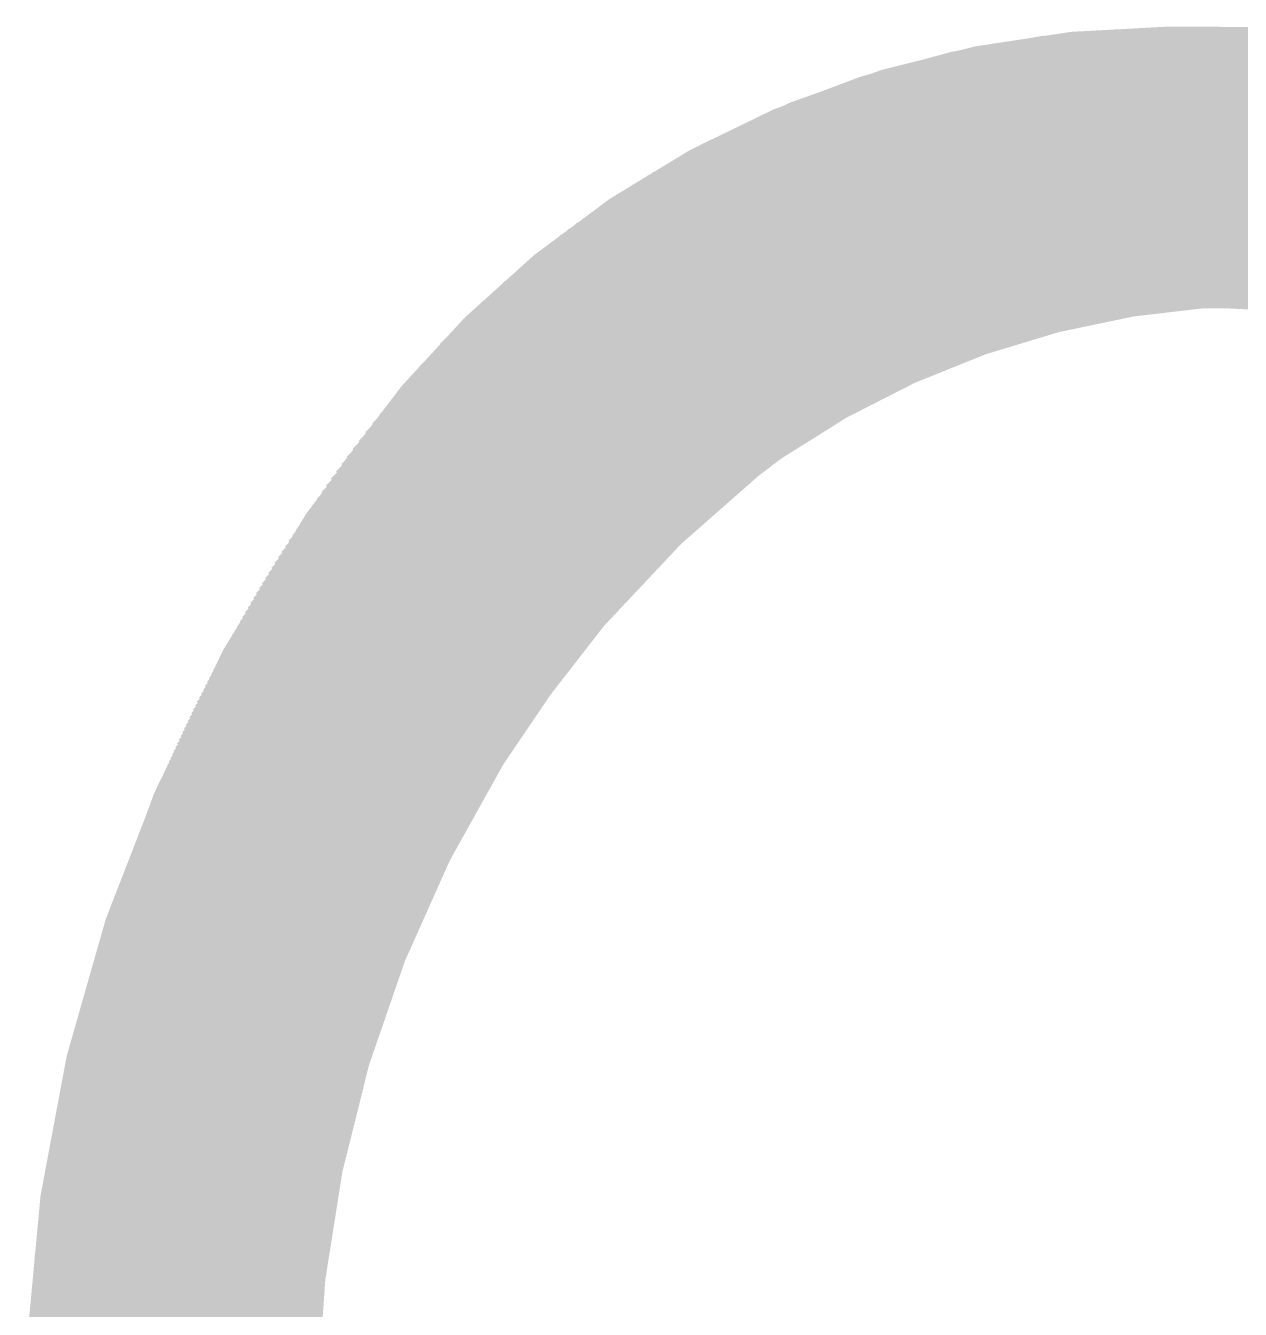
# Model space of a CAD drawing. Extents: x 35 to 236, y 10 to 166.
# Drawn here: x 105.292 to 108.05, y 111.988 to 114.901 of the extents above; entities that cross this region are included whole.
import ezdxf

# ---------------------------------------------------------------- set-up
doc = ezdxf.new("R2010")
doc.units = 0
doc.layers.add('BG_SILKSCREEN_TOP', color=254, linetype='CONTINUOUS')

msp = doc.modelspace()

# ---------------------------------------------------------------- linework, layer by layer
at = {"layer": 'BG_SILKSCREEN_TOP', "const_width": 0.0508}
for points in [[(105.3757, 112.3696), (107.8794, 114.8733)], [(105.3767, 112.3751), (107.8749, 114.8732)], [(105.3777, 112.3805), (107.8703, 114.8732)], [(105.3787, 112.386), (107.8658, 114.8731)], [(105.3798, 112.3915), (107.8612, 114.873)], [(105.3808, 112.3971), (107.8567, 114.8729)], [(105.3818, 112.4026), (107.8521, 114.8729)], [(105.3829, 112.4082), (107.8475, 114.8728)], [(105.3839, 112.4137), (107.8429, 114.8726)], [(105.385, 112.4193), (107.8383, 114.8725)], [(105.3861, 112.4248), (107.8336, 114.8724)], [(105.3872, 112.4305), (107.829, 114.8723)], [(105.3883, 112.436), (107.8244, 114.8721)], [(105.3894, 112.4417), (107.8197, 114.872)], [(105.3906, 112.4473), (107.8151, 114.8718)], [(105.3917, 112.4529), (107.8104, 114.8716)], [(105.3929, 112.4585), (107.8057, 114.8714)], [(105.394, 112.4642), (107.801, 114.8712)], [(105.3952, 112.4699), (107.7963, 114.871)], [(105.3964, 112.4756), (107.7916, 114.8708)], [(105.3976, 112.4813), (107.7869, 114.8705)], [(105.3988, 112.487), (107.7822, 114.8703)], [(105.4, 112.4927), (107.7774, 114.87)], [(105.4013, 112.4984), (107.7727, 114.8698)], [(105.4025, 112.5041), (107.7679, 114.8695)], [(105.4038, 112.5099), (107.7631, 114.8692)], [(105.4051, 112.5157), (107.7583, 114.8689)], [(105.4064, 112.5214), (107.7536, 114.8686)], [(105.4077, 112.5272), (107.7487, 114.8683)], [(105.409, 112.533), (107.7439, 114.868)], [(105.4103, 112.5389), (107.7391, 114.8676)], [(105.4117, 112.5447), (107.7343, 114.8673)], [(105.413, 112.5505), (107.7294, 114.8669)], [(105.4144, 112.5564), (107.7246, 114.8666)], [(105.4157, 112.5623), (107.7197, 114.8662)], [(105.4171, 112.5681), (107.7148, 114.8658)], [(105.4185, 112.574), (107.7099, 114.8654)], [(105.42, 112.58), (107.705, 114.865)], [(105.4214, 112.5859), (107.7, 114.8645)], [(105.4229, 112.5918), (107.6951, 114.8641)], [(105.4243, 112.5978), (107.6902, 114.8636)], [(106.7743, 113.7637), (107.884, 114.8733)], [(106.8181, 113.8029), (107.8886, 114.8734)], [(106.8487, 113.8291), (107.8932, 114.8736)], [(106.8739, 113.8498), (107.8979, 114.8738)], [(106.896, 113.8674), (107.9026, 114.874)], [(106.916, 113.8829), (107.9072, 114.8741)], [(106.9344, 113.8968), (107.9119, 114.8743)], [(106.9515, 113.9094), (107.9165, 114.8744)], [(106.9677, 113.9211), (107.9211, 114.8745)], [(106.9831, 113.932), (107.9257, 114.8746)], [(106.9977, 113.9422), (107.9303, 114.8747)], [(107.0118, 113.9518), (107.9349, 114.8748)], [(107.0253, 113.9608), (107.9395, 114.8749)], [(107.0384, 113.9694), (107.944, 114.875)], [(107.0511, 113.9776), (107.9486, 114.8751)], [(107.0635, 113.9855), (107.9532, 114.8752)], [(107.0755, 113.993), (107.9577, 114.8752)], [(107.0871, 114.0002), (107.9622, 114.8753)], [(107.0985, 114.0071), (107.9668, 114.8753)], [(107.1097, 114.0138), (107.9713, 114.8753)], [(107.1206, 114.0202), (107.9758, 114.8753)], [(107.1313, 114.0264), (107.9803, 114.8754)], [(107.1418, 114.0324), (107.9848, 114.8754)], [(107.1521, 114.0382), (107.9892, 114.8754)], [(107.1622, 114.0438), (107.9937, 114.8753)], [(107.1722, 114.0493), (107.9982, 114.8753)], [(107.182, 114.0546), (108.0027, 114.8753)], [(107.1916, 114.0598), (108.0071, 114.8752)], [(107.2011, 114.0648), (108.0115, 114.8752)], [(107.2105, 114.0696), (108.016, 114.8751)], [(107.2197, 114.0744), (108.0204, 114.8751)], [(107.2288, 114.079), (108.0248, 114.875)], [(107.2378, 114.0835), (108.0292, 114.8749)], [(107.2467, 114.0879), (108.0336, 114.8748)], [(107.2555, 114.0922), (108.038, 114.8747)], [(107.2642, 114.0964), (108.0424, 114.8746)], [(107.2728, 114.1005), (108.0468, 114.8745)], [(107.2812, 114.1045), (108.0511, 114.8743)], [(107.2896, 114.1084), (108.0555, 114.8742)], [(107.2979, 114.1122), (108.0598, 114.8741)], [(107.3062, 114.1159), (108.0642, 114.8739)], [(107.3143, 114.1196), (108.0685, 114.8738)], [(107.3224, 114.1231), (108.0728, 114.8736)], [(107.3303, 114.1266), (108.0772, 114.8735)], [(107.3383, 114.1301), (108.0815, 114.8733)], [(107.3461, 114.1334), (108.0858, 114.8731)], [(107.3539, 114.1367), (108.0901, 114.8729)], [(107.3616, 114.1399), (108.0944, 114.8727)], [(107.3692, 114.1431), (108.0986, 114.8725)], [(107.3768, 114.1462), (108.1029, 114.8723)], [(107.3843, 114.1492), (108.1072, 114.872)], [(107.3918, 114.1522), (108.1114, 114.8718)], [(107.3992, 114.1551), (108.1157, 114.8716)], [(107.4066, 114.158), (108.1199, 114.8713)], [(107.4139, 114.1608), (108.1242, 114.8711)], [(107.4211, 114.1635), (108.1284, 114.8708)], [(107.4283, 114.1662), (108.1326, 114.8705)], [(107.4354, 114.1689), (108.1368, 114.8702)], [(107.4425, 114.1715), (108.141, 114.87)], [(107.4496, 114.174), (108.1453, 114.8697)], [(107.4566, 114.1765), (108.1494, 114.8694)], [(107.4635, 114.179), (108.1536, 114.8691)], [(107.4704, 114.1814), (108.1578, 114.8688)], [(107.4773, 114.1838), (108.162, 114.8684)], [(107.4841, 114.1861), (108.1661, 114.8681)], [(107.4909, 114.1884), (108.1703, 114.8678)], [(107.4976, 114.1906), (108.1744, 114.8675)], [(107.5043, 114.1929), (108.1786, 114.8671)], [(107.511, 114.195), (108.1827, 114.8668)], [(107.5176, 114.1971), (108.1869, 114.8664)], [(107.5242, 114.1993), (108.191, 114.866)], [(107.5308, 114.2013), (108.1951, 114.8657)], [(107.5373, 114.2033), (108.1992, 114.8653)], [(107.5438, 114.2053), (108.2033, 114.8649)], [(107.5502, 114.2073), (108.2074, 114.8645)], [(107.5566, 114.2092), (108.2115, 114.8641)], [(107.563, 114.2111), (108.2156, 114.8637)], [(105.4258, 112.6037), (107.6852, 114.8632)], [(105.4273, 112.6097), (107.6803, 114.8627)], [(105.4288, 112.6157), (107.6753, 114.8622)], [(105.4303, 112.6217), (107.6703, 114.8617)], [(105.4318, 112.6277), (107.6653, 114.8612)], [(105.4334, 112.6338), (107.6602, 114.8606)], [(105.4349, 112.6398), (107.6552, 114.8601)], [(105.4365, 112.6459), (107.6502, 114.8596)], [(105.4381, 112.652), (107.6451, 114.859)], [(105.4397, 112.6581), (107.64, 114.8584)], [(105.4413, 112.6642), (107.635, 114.8578)], [(105.443, 112.6703), (107.6299, 114.8572)], [(105.4446, 112.6765), (107.6248, 114.8566)], [(105.4463, 112.6826), (107.6196, 114.8559)], [(105.448, 112.6888), (107.6145, 114.8553)], [(105.4497, 112.695), (107.6093, 114.8546)], [(105.4514, 112.7012), (107.6042, 114.854)], [(105.4532, 112.7074), (107.599, 114.8533)], [(105.4549, 112.7137), (107.5938, 114.8526)], [(105.4567, 112.7199), (107.5886, 114.8519)], [(105.4584, 112.7262), (107.5834, 114.8511)], [(105.4602, 112.7325), (107.5781, 114.8504)], [(105.4621, 112.7388), (107.5729, 114.8496)], [(105.4639, 112.7451), (107.5676, 114.8488)], [(105.4658, 112.7515), (107.5623, 114.8481)], [(105.4676, 112.7578), (107.5571, 114.8473)], [(105.4695, 112.7642), (107.5518, 114.8464)], [(105.4714, 112.7706), (107.5464, 114.8456)], [(105.4734, 112.777), (107.5411, 114.8447)], [(105.4753, 112.7835), (107.5357, 114.8439)], [(105.4773, 112.7899), (107.5303, 114.843)], [(105.4792, 112.7964), (107.525, 114.8421)], [(105.4812, 112.8029), (107.5196, 114.8412)], [(105.4833, 112.8094), (107.5141, 114.8403)], [(105.4853, 112.8159), (107.5087, 114.8393)], [(105.4873, 112.8225), (107.5032, 114.8383)], [(105.4894, 112.829), (107.4978, 114.8374)], [(105.4915, 112.8356), (107.4923, 114.8364)], [(105.4936, 112.8422), (107.4868, 114.8354)], [(105.4958, 112.8488), (107.4813, 114.8343)], [(107.5693, 114.2129), (108.2197, 114.8633)], [(107.5756, 114.2148), (108.2237, 114.8629)], [(107.5819, 114.2166), (108.2278, 114.8624)], [(107.5882, 114.2183), (108.2318, 114.862)], [(107.5944, 114.22), (108.2359, 114.8616)], [(107.6006, 114.2217), (108.2399, 114.8611)], [(107.6067, 114.2234), (108.244, 114.8606)], [(107.6128, 114.225), (108.248, 114.8602)], [(107.619, 114.2267), (108.252, 114.8597)], [(107.625, 114.2282), (108.256, 114.8593)], [(107.6311, 114.2298), (108.2601, 114.8588)], [(107.6371, 114.2313), (108.2641, 114.8583)], [(107.6431, 114.2328), (108.2681, 114.8578)], [(107.6491, 114.2343), (108.2721, 114.8573)], [(107.655, 114.2358), (108.2761, 114.8568)], [(107.6609, 114.2372), (108.28, 114.8563)], [(107.6668, 114.2386), (108.284, 114.8558)], [(107.6727, 114.2399), (108.288, 114.8553)], [(107.6785, 114.2413), (108.2919, 114.8547)], [(107.6843, 114.2426), (108.2959, 114.8542)], [(107.6901, 114.2439), (108.2998, 114.8537)], [(107.6959, 114.2452), (108.3038, 114.8531)], [(107.7016, 114.2465), (108.3077, 114.8526)], [(107.7074, 114.2477), (108.3116, 114.852)], [(107.7131, 114.2489), (108.3156, 114.8515)], [(107.7188, 114.2501), (108.3195, 114.8509)], [(107.7244, 114.2513), (108.3234, 114.8503)], [(107.73, 114.2524), (108.3273, 114.8497)], [(107.7357, 114.2536), (108.3312, 114.8491)], [(107.7413, 114.2547), (108.3351, 114.8485)], [(107.7468, 114.2557), (108.339, 114.8479)], [(107.7524, 114.2568), (108.3429, 114.8473)], [(107.7579, 114.2579), (108.3468, 114.8467)], [(107.7634, 114.2589), (108.3507, 114.8461)], [(107.7689, 114.2599), (108.3545, 114.8455)], [(107.7744, 114.2609), (108.3584, 114.8448)], [(107.7799, 114.2618), (108.3622, 114.8442)], [(107.7853, 114.2628), (108.3661, 114.8436)], [(107.7907, 114.2637), (108.3699, 114.8429)], [(107.7961, 114.2646), (108.3738, 114.8423)], [(107.8015, 114.2655), (108.3776, 114.8416)], [(107.8068, 114.2664), (108.3814, 114.841)], [(107.8122, 114.2672), (108.3853, 114.8403)], [(107.8175, 114.2681), (108.3891, 114.8396)], [(107.8229, 114.2689), (108.3929, 114.8389)], [(107.8281, 114.2697), (108.3967, 114.8382)], [(107.8334, 114.2705), (108.4005, 114.8376)], [(107.8387, 114.2713), (108.4043, 114.8369)], [(107.8439, 114.272), (108.4081, 114.8362)], [(107.8491, 114.2727), (108.4119, 114.8355)], [(107.8543, 114.2735), (108.4156, 114.8347)], [(105.4979, 112.8555), (107.4757, 114.8333)], [(105.5001, 112.8622), (107.4702, 114.8322)], [(105.5023, 112.8688), (107.4646, 114.8311)], [(105.5045, 112.8756), (107.459, 114.83)], [(105.5068, 112.8823), (107.4534, 114.8289)], [(105.509, 112.889), (107.4477, 114.8278)], [(105.5113, 112.8958), (107.4421, 114.8266)], [(105.5136, 112.9026), (107.4364, 114.8254)], [(105.516, 112.9094), (107.4308, 114.8242)], [(105.5183, 112.9163), (107.425, 114.823)], [(105.5207, 112.9232), (107.4193, 114.8218)], [(105.5231, 112.93), (107.4136, 114.8205)], [(105.5255, 112.937), (107.4078, 114.8192)], [(105.528, 112.9439), (107.402, 114.818)], [(105.5305, 112.9509), (107.3962, 114.8166)], [(105.5329, 112.9579), (107.3904, 114.8153)], [(105.5355, 112.9649), (107.3845, 114.8139)], [(105.538, 112.9719), (107.3787, 114.8125)], [(105.5406, 112.979), (107.3728, 114.8111)], [(105.5432, 112.9861), (107.3668, 114.8097)], [(105.5458, 112.9932), (107.3609, 114.8083)], [(105.5485, 113.0003), (107.355, 114.8068)], [(105.5512, 113.0075), (107.349, 114.8053)], [(107.8596, 114.2742), (108.4194, 114.834)], [(107.8647, 114.2748), (108.4232, 114.8333)], [(107.8699, 114.2755), (108.4269, 114.8326)], [(107.875, 114.2762), (108.4307, 114.8318)], [(107.8802, 114.2768), (108.4344, 114.8311)], [(107.8853, 114.2774), (108.4382, 114.8304)], [(107.8904, 114.278), (108.4419, 114.8296)], [(107.8954, 114.2787), (108.4457, 114.8288)], [(107.9005, 114.2792), (108.4494, 114.8281)], [(107.9056, 114.2798), (108.4531, 114.8273)], [(107.9106, 114.2803), (108.4568, 114.8266)], [(107.9156, 114.2809), (108.4605, 114.8258)], [(107.9207, 114.2814), (108.4643, 114.825)], [(107.9256, 114.2819), (108.468, 114.8242)], [(107.9306, 114.2824), (108.4717, 114.8234)], [(107.9356, 114.2829), (108.4754, 114.8226)], [(107.9406, 114.2833), (108.479, 114.8218)], [(107.9455, 114.2838), (108.4827, 114.821)], [(107.9504, 114.2842), (108.4864, 114.8202)], [(107.9553, 114.2847), (108.4901, 114.8194)], [(107.9602, 114.2851), (108.4937, 114.8186)], [(107.9651, 114.2855), (108.4974, 114.8177)], [(107.97, 114.2858), (108.5011, 114.8169)], [(107.9749, 114.2862), (108.5047, 114.8161)], [(107.9797, 114.2866), (108.5084, 114.8152)], [(107.9842, 114.2866), (108.512, 114.8144)], [(107.9887, 114.2866), (108.5156, 114.8135)], [(107.9931, 114.2865), (108.5193, 114.8127)], [(107.9976, 114.2865), (108.5229, 114.8118)], [(108.002, 114.2864), (108.5265, 114.8109)], [(108.0064, 114.2864), (108.5301, 114.8101)], [(108.0109, 114.2863), (108.5337, 114.8092)], [(108.0153, 114.2862), (108.5374, 114.8083)], [(108.0197, 114.2861), (108.541, 114.8074)], [(108.024, 114.286), (108.5446, 114.8065)], [(108.0284, 114.2858), (108.5481, 114.8056)], [(105.5539, 113.0147), (107.343, 114.8038)], [(105.5566, 113.0219), (107.3369, 114.8023)], [(105.5594, 113.0292), (107.3309, 114.8007)], [(105.5622, 113.0364), (107.3248, 114.7991)], [(105.565, 113.0438), (107.3187, 114.7975)], [(105.5678, 113.0511), (107.3126, 114.7959)], [(105.5707, 113.0585), (107.3064, 114.7942)], [(105.5736, 113.0659), (107.3002, 114.7925)], [(105.5766, 113.0733), (107.294, 114.7908)], [(105.5795, 113.0808), (107.2878, 114.789)], [(105.5825, 113.0883), (107.2816, 114.7873)], [(105.5856, 113.0958), (107.2753, 114.7855)], [(105.5887, 113.1033), (107.269, 114.7837)], [(105.5918, 113.1109), (107.2626, 114.7818)], [(105.5949, 113.1186), (107.2563, 114.78)], [(105.5981, 113.1262), (107.2499, 114.778)], [(105.6013, 113.1339), (107.2434, 114.7761)], [(108.0328, 114.2857), (108.5518, 114.8047)], [(108.0371, 114.2856), (108.5553, 114.8038)], [(108.0414, 114.2854), (108.5589, 114.8029)], [(108.0457, 114.2852), (108.5625, 114.802)], [(108.0501, 114.2851), (108.5661, 114.8011)], [(108.0543, 114.2849), (108.5696, 114.8001)], [(108.0586, 114.2847), (108.5732, 114.7992)], [(108.0629, 114.2844), (108.5767, 114.7983)], [(108.0672, 114.2842), (108.5803, 114.7973)], [(108.0714, 114.284), (108.5838, 114.7964)], [(105.6045, 113.1417), (107.237, 114.7741)], [(105.6078, 113.1495), (107.2305, 114.7721)], [(105.6111, 113.1572), (107.224, 114.7701)], [(105.6145, 113.1651), (107.2174, 114.768)], [(105.6179, 113.173), (107.2108, 114.766)], [(105.6213, 113.1809), (107.2042, 114.7638)], [(105.6248, 113.1888), (107.1976, 114.7617)], [(105.6283, 113.1968), (107.1909, 114.7595)], [(105.6318, 113.2049), (107.1842, 114.7572)], [(105.6354, 113.213), (107.1774, 114.755)], [(105.639, 113.2211), (107.1706, 114.7527)], [(105.6427, 113.2293), (107.1638, 114.7504)], [(105.6465, 113.2375), (107.157, 114.748)], [(105.6502, 113.2457), (107.1501, 114.7456)], [(105.654, 113.254), (107.1431, 114.7431)], [(105.6579, 113.2624), (107.1361, 114.7407)], [(105.6618, 113.2708), (107.1291, 114.7381)], [(105.6658, 113.2792), (107.1221, 114.7356)], [(105.6697, 113.2877), (107.115, 114.7329)], [(105.6738, 113.2963), (107.1078, 114.7303)], [(105.6779, 113.3049), (107.1006, 114.7276)], [(105.6821, 113.3135), (107.0934, 114.7248)], [(105.6863, 113.3222), (107.0861, 114.7221)], [(105.6906, 113.331), (107.0788, 114.7192)], [(105.6949, 113.3398), (107.0714, 114.7163)], [(105.6993, 113.3487), (107.064, 114.7134)], [(105.7037, 113.3576), (107.0565, 114.7104)], [(105.7083, 113.3666), (107.049, 114.7074)], [(105.7128, 113.3757), (107.0414, 114.7043)], [(105.7174, 113.3848), (107.0338, 114.7011)], [(105.7221, 113.394), (107.0261, 114.6979)], [(105.7269, 113.4033), (107.0183, 114.6947)], [(105.7317, 113.4126), (107.0105, 114.6914)], [(105.7367, 113.422), (107.0027, 114.688)], [(105.7417, 113.4315), (106.9947, 114.6846)], [(105.7467, 113.441), (106.9867, 114.681)], [(105.7518, 113.4506), (106.9787, 114.6775)], [(105.7571, 113.4603), (106.9705, 114.6738)], [(105.7624, 113.4702), (106.9623, 114.6701)], [(105.7677, 113.48), (106.9541, 114.6663)], [(105.7732, 113.49), (106.9457, 114.6625)], [(105.7788, 113.5), (106.9373, 114.6585)], [(105.7845, 113.5102), (106.9288, 114.6545)], [(105.7902, 113.5204), (106.9202, 114.6504)], [(105.7961, 113.5308), (106.9115, 114.6462)], [(105.802, 113.5412), (106.9027, 114.642)], [(105.8081, 113.5518), (106.8939, 114.6376)], [(105.8143, 113.5625), (106.8849, 114.6331)], [(105.8206, 113.5732), (106.8759, 114.6285)], [(105.827, 113.5841), (106.8667, 114.6239)], [(105.8335, 113.5952), (106.8574, 114.6191)], [(105.8402, 113.6063), (106.8481, 114.6142)], [(105.847, 113.6176), (106.8385, 114.6092)], [(105.8539, 113.6291), (106.8289, 114.604)], [(105.8611, 113.6407), (106.8191, 114.5987)], [(105.8683, 113.6524), (106.8092, 114.5934)], [(105.8757, 113.6643), (106.7992, 114.5878)], [(105.8833, 113.6764), (106.789, 114.5821)], [(105.8911, 113.6887), (106.7786, 114.5762)], [(105.8991, 113.7011), (106.7681, 114.5702)], [(105.9072, 113.7138), (106.7574, 114.564)], [(105.9156, 113.7267), (106.7465, 114.5576)], [(105.9242, 113.7397), (106.7354, 114.5509)], [(105.9331, 113.7531), (106.724, 114.5441)], [(105.9422, 113.7667), (106.7125, 114.537)], [(105.9516, 113.7806), (106.7007, 114.5297)], [(105.9612, 113.7947), (106.6886, 114.5221)], [(105.9712, 113.8092), (106.6762, 114.5142)], [(105.9816, 113.8241), (106.6634, 114.5059)], [(105.9923, 113.8393), (106.6504, 114.4973)], [(106.0034, 113.8549), (106.6369, 114.4883)], [(106.015, 113.871), (106.623, 114.4789)], [(106.0271, 113.8875), (106.6085, 114.469)], [(106.0397, 113.9047), (106.5935, 114.4585)], [(106.053, 113.9224), (106.5779, 114.4473)], [(106.0669, 113.9409), (106.5615, 114.4355)], [(106.0817, 113.9601), (106.5442, 114.4227)], [(106.0974, 113.9803), (106.5259, 114.4088)], [(106.1142, 114.0016), (106.5062, 114.3936)], [(106.1324, 114.0243), (106.4847, 114.3766)], [(106.1523, 114.0486), (106.4608, 114.3572)], [(106.1748, 114.0757), (106.4333, 114.3342)], [(106.2042, 114.1096), (106.3995, 114.3048)], [(107.985, 114.2866), (107.9799, 114.2866)], [(106.2511, 114.1609), (106.3481, 114.258)], [(105.3747, 112.3641), (106.6639, 113.6533)], [(105.3738, 112.3586), (106.6247, 113.6095)], [(105.3719, 112.3478), (106.5778, 113.5537)], [(105.3728, 112.3532), (106.5985, 113.5789)], [(105.3709, 112.3423), (106.5602, 113.5316)], [(105.37, 112.3369), (106.5447, 113.5116)], [(105.3682, 112.3261), (106.5182, 113.4761)], [(105.3691, 112.3315), (106.5309, 113.4933)], [(105.3664, 112.3153), (106.4954, 113.4443)], [(105.3673, 112.3207), (106.5065, 113.4599)], [(105.3646, 112.3046), (106.4709, 113.4108)], [(105.3655, 112.31), (106.4828, 113.4273)], [(105.3629, 112.2939), (106.4488, 113.3797)], [(105.3638, 112.2993), (106.4595, 113.395)], [(105.3613, 112.2833), (106.4286, 113.3506)], [(105.3621, 112.2886), (106.4385, 113.3649)], [(105.3596, 112.2726), (106.41, 113.323)], [(105.3604, 112.278), (106.4191, 113.3366)], [(105.358, 112.2621), (106.3927, 113.2967)], [(105.3588, 112.2674), (106.4012, 113.3097)], [(105.3565, 112.2515), (106.3766, 113.2716)], [(105.3572, 112.2568), (106.3845, 113.284)], [(105.3542, 112.2358), (106.3541, 113.2357)], [(105.3549, 112.241), (106.3613, 113.2474)], [(105.3557, 112.2463), (106.3688, 113.2594)], [(105.3527, 112.2253), (106.3401, 113.2127)], [(105.3535, 112.2306), (106.347, 113.2241)], [(105.3506, 112.2098), (106.3205, 113.1796)], [(105.3513, 112.2149), (106.3269, 113.1905)], [(105.352, 112.2201), (106.3334, 113.2015)], [(105.3485, 112.1942), (106.3022, 113.1479)], [(105.3492, 112.1994), (106.3082, 113.1583)], [(105.3499, 112.2046), (106.3143, 113.1689)], [(105.3466, 112.1788), (106.2852, 113.1174)], [(105.3472, 112.1839), (106.2907, 113.1274)], [(105.3479, 112.1891), (106.2964, 113.1376)], [(105.3446, 112.1634), (106.2691, 113.0879)], [(105.3453, 112.1685), (106.2744, 113.0976)], [(105.3459, 112.1736), (106.2797, 113.1074)], [(105.3428, 112.1481), (106.254, 113.0593)], [(105.3434, 112.1532), (106.259, 113.0687)], [(105.344, 112.1583), (106.264, 113.0783)], [(105.3411, 112.1329), (106.2397, 113.0315)], [(105.3417, 112.1379), (106.2444, 113.0407)], [(105.3422, 112.143), (106.2492, 113.05)], [(105.3394, 112.1177), (106.2262, 113.0045)], [(105.34, 112.1228), (106.2307, 113.0135)], [(105.3405, 112.1278), (106.2352, 113.0225)], [(105.3378, 112.1026), (106.2134, 112.9782)], [(105.3383, 112.1076), (106.2176, 112.9869)], [(105.3389, 112.1127), (106.2219, 112.9957)], [(105.3357, 112.0826), (106.1972, 112.9441)], [(105.3362, 112.0876), (106.2012, 112.9526)], [(105.3368, 112.0926), (106.2052, 112.961)], [(105.3373, 112.0976), (106.2092, 112.9696)], [(105.3343, 112.0677), (106.1857, 112.9192)], [(105.3348, 112.0727), (106.1895, 112.9274)], [(105.3353, 112.0776), (106.1933, 112.9357)], [(105.3325, 112.0479), (106.1713, 112.8867)], [(105.3329, 112.0529), (106.1748, 112.8947)], [(105.3334, 112.0578), (106.1784, 112.9028)], [(105.3338, 112.0628), (106.182, 112.911)], [(105.3308, 112.0283), (106.1576, 112.8551)], [(105.3312, 112.0332), (106.1609, 112.8629)], [(105.3316, 112.0381), (106.1643, 112.8708)], [(105.332, 112.043), (106.1678, 112.8787)], [(105.3296, 112.0136), (106.1478, 112.8319)], [(105.3299, 112.0185), (106.151, 112.8396)], [(105.3303, 112.0234), (106.1543, 112.8473)], [(105.328, 111.9941), (106.1355, 112.8015)], [(105.3284, 111.999), (106.1385, 112.8091)], [(105.3288, 112.0038), (106.1416, 112.8166)], [(105.3292, 112.0087), (106.1447, 112.8242)], [(105.3266, 111.9748), (106.1237, 112.7719)], [(105.327, 111.9796), (106.1266, 112.7792)], [(105.3273, 111.9844), (106.1295, 112.7866)], [(105.3277, 111.9893), (106.1325, 112.7941)], [(105.3254, 111.9555), (106.1126, 112.7428)], [(105.3257, 111.9603), (106.1154, 112.75)], [(105.326, 111.9651), (106.1181, 112.7572)], [(105.3263, 111.9699), (106.1209, 112.7645)], [(105.3242, 111.9364), (106.1021, 112.7143)], [(105.3245, 111.9411), (106.1047, 112.7214)], [(105.3248, 111.9459), (106.1073, 112.7285)], [(105.3251, 111.9507), (106.11, 112.7356)], [(105.3229, 111.9126), (106.0897, 112.6794)], [(105.3231, 111.9173), (106.0921, 112.6863)], [(105.3234, 111.9221), (106.0945, 112.6932)], [(105.3236, 111.9268), (106.097, 112.7002)], [(105.3239, 111.9316), (106.0995, 112.7072)], [(105.3219, 111.8937), (106.0803, 112.652)], [(105.3221, 111.8984), (106.0825, 112.6588)], [(105.3224, 111.9031), (106.0849, 112.6657)], [(105.3226, 111.9079), (106.0873, 112.6725)], [(105.3211, 111.8749), (106.0713, 112.6251)], [(105.3213, 111.8796), (106.0735, 112.6318)], [(105.3215, 111.8843), (106.0757, 112.6385)], [(105.3217, 111.889), (106.078, 112.6453)], [(105.3202, 111.8515), (106.0607, 112.5921)], [(105.3203, 111.8562), (106.0628, 112.5986)], [(105.3205, 111.8609), (106.0649, 112.6052)], [(105.3207, 111.8655), (106.067, 112.6118)], [(105.3209, 111.8702), (106.0691, 112.6185)], [(105.3196, 111.833), (106.0527, 112.5661)], [(105.3197, 111.8376), (106.0547, 112.5726)], [(105.3199, 111.8422), (106.0567, 112.579)], [(105.32, 111.8469), (106.0587, 112.5855)], [(105.3189, 111.8099), (106.0432, 112.5342)], [(105.319, 111.8145), (106.0451, 112.5405)], [(105.3192, 111.8191), (106.0469, 112.5469)], [(105.3193, 111.8237), (106.0488, 112.5533)], [(105.3194, 111.8283), (106.0507, 112.5597)], [(105.3185, 111.7915), (106.036, 112.509)], [(105.3186, 111.7961), (106.0378, 112.5153)], [(105.3187, 111.8007), (106.0396, 112.5215)], [(105.3188, 111.8053), (106.0414, 112.5278)], [(105.3182, 111.7733), (106.0292, 112.4842)], [(105.3182, 111.7687), (106.0275, 112.4781)], [(105.3183, 111.7778), (106.0309, 112.4904)], [(105.3184, 111.7869), (106.0343, 112.5028)], [(105.3184, 111.7824), (106.0326, 112.4966)], [(105.318, 111.7551), (106.0227, 112.4597)], [(105.318, 111.7505), (106.0211, 112.4536)], [(105.318, 111.7461), (106.0195, 112.4476)], [(105.3181, 111.7642), (106.0259, 112.4719)], [(105.3181, 111.7596), (106.0243, 112.4658)], [(105.318, 111.7416), (106.018, 112.4416)], [(105.3181, 111.7372), (106.0164, 112.4356)], [(105.3181, 111.7327), (106.0149, 112.4295)], [(105.3182, 111.7283), (106.0134, 112.4236)], [(105.3182, 111.7239), (106.012, 112.4176)], [(105.3183, 111.7194), (106.0105, 112.4117)], [(105.3183, 111.715), (106.0091, 112.4057)], [(105.3184, 111.7106), (106.0077, 112.3998)], [(105.3185, 111.7062), (106.0063, 112.394)], [(105.3186, 111.7018), (106.0049, 112.3881)], [(105.3187, 111.6974), (106.0035, 112.3822)], [(105.3188, 111.693), (106.0022, 112.3764)], [(105.3189, 111.6886), (106.0008, 112.3706)], [(105.319, 111.6842), (105.9995, 112.3647)], [(105.3191, 111.6798), (105.9982, 112.359)], [(105.3192, 111.6754), (105.9969, 112.3532)], [(105.3193, 111.6711), (105.9957, 112.3474)], [(105.3195, 111.6667), (105.9944, 112.3417)], [(105.3196, 111.6624), (105.9932, 112.336)], [(105.3197, 111.658), (105.9919, 112.3302)], [(105.3199, 111.6537), (105.9907, 112.3245)], [(105.32, 111.6493), (105.9896, 112.3189)], [(105.3202, 111.645), (105.9884, 112.3132)], [(105.3203, 111.6407), (105.9872, 112.3075)], [(105.3205, 111.6363), (105.9861, 112.3019)], [(105.3206, 111.632), (105.985, 112.2963)], [(105.3208, 111.6277), (105.9838, 112.2907)], [(105.321, 111.6234), (105.9827, 112.2851)], [(105.3212, 111.6191), (105.9816, 112.2795)], [(105.3214, 111.6148), (105.9806, 112.274)], [(105.3216, 111.6105), (105.9795, 112.2684)], [(105.3218, 111.6062), (105.9785, 112.2629)], [(105.322, 111.6019), (105.9774, 112.2574)], [(105.3222, 111.5976), (105.9764, 112.2518)], [(105.3224, 111.5933), (105.9754, 112.2464)], [(105.3226, 111.5891), (105.9744, 112.2409)], [(105.3229, 111.5848), (105.9735, 112.2354)], [(105.3231, 111.5805), (105.9725, 112.2299)], [(105.3233, 111.5763), (105.9715, 112.2245)], [(105.3235, 111.572), (105.9706, 112.2191)], [(105.3238, 111.5678), (105.9697, 112.2137)], [(105.3241, 111.5636), (105.9688, 112.2083)], [(105.3243, 111.5593), (105.9679, 112.2029)], [(105.3246, 111.5551), (105.967, 112.1975)], [(105.3248, 111.5509), (105.9661, 112.1921)], [(105.3251, 111.5466), (105.9652, 112.1868)], [(105.3254, 111.5424), (105.9644, 112.1814)], [(105.3256, 111.5382), (105.9635, 112.1761)], [(105.3259, 111.534), (105.9627, 112.1708)], [(105.3262, 111.5298), (105.9619, 112.1655)], [(105.3265, 111.5256), (105.9611, 112.1602)], [(105.3268, 111.5214), (105.9603, 112.1549)], [(105.3271, 111.5172), (105.9595, 112.1497)], [(105.3274, 111.513), (105.9588, 112.1444)], [(105.3277, 111.5088), (105.958, 112.1392)], [(105.328, 111.5047), (105.9573, 112.1339)], [(105.3283, 111.5005), (105.9566, 112.1287)], [(105.3287, 111.4963), (105.9558, 112.1235)], [(105.329, 111.4922), (105.9551, 112.1183)], [(105.3293, 111.488), (105.9544, 112.1131)], [(105.3297, 111.4839), (105.9537, 112.1079)], [(105.33, 111.4797), (105.9531, 112.1028)], [(105.3303, 111.4756), (105.9524, 112.0976)], [(105.3307, 111.4715), (105.9517, 112.0925)], [(105.3311, 111.4673), (105.9511, 112.0873)], [(105.3314, 111.4632), (105.9505, 112.0822)], [(105.3318, 111.4591), (105.9499, 112.0771)], [(105.3322, 111.4549), (105.9492, 112.072)], [(105.3325, 111.4508), (105.9486, 112.0669)], [(105.3329, 111.4467), (105.9481, 112.0618)], [(105.3333, 111.4426), (105.9475, 112.0568)], [(105.3337, 111.4385), (105.9469, 112.0517)], [(105.3341, 111.4344), (105.9464, 112.0467)], [(105.3345, 111.4303), (105.9458, 112.0416)], [(105.3349, 111.4262), (105.9453, 112.0366)], [(105.3353, 111.4221), (105.9447, 112.0316)], [(105.3357, 111.4181), (105.9442, 112.0266)], [(105.3361, 111.414), (105.9437, 112.0216)], [(105.3365, 111.4099), (105.9432, 112.0166)], [(105.337, 111.4058), (105.9427, 112.0116)], [(105.3374, 111.4018), (105.9422, 112.0066)], [(105.3378, 111.3977), (105.9418, 112.0017)], [(105.3382, 111.3937), (105.9413, 111.9967)], [(105.3387, 111.3896), (105.9408, 111.9918)], [(105.3391, 111.3856), (105.9404, 111.9868)], [(105.3396, 111.3815), (105.94, 111.9819)], [(105.34, 111.3775), (105.9395, 111.977)], [(105.3405, 111.3735), (105.9391, 111.9721)], [(105.3409, 111.3694), (105.9387, 111.9672)]]:
    msp.add_lwpolyline(points, dxfattribs=at)
for points in [[(108.0231, 114.8669, 0.28672), (105.9275, 113.7227)], [(107.8859, 114.8733, 0.219909), (106.1663, 114.0656)], [(110.017, 113.677, 0.283938), (107.8859, 114.8733)], [(109.966, 113.7607, 0.264472), (108.0231, 114.8657)], [(107.9799, 114.2866, 0.225335), (106.4965, 113.4458)], [(109.0134, 113.9154, 0.360919), (106.9565, 113.9154)], [(109.0134, 113.9154, 0.360919), (106.9565, 113.9154)], [(109.0134, 113.9154, 0.173209), (107.985, 114.2866)], [(106.1663, 114.0656, 0.173389), (105.318, 111.7491)], [(106.9564, 113.913, 0.48107), (106.9564, 109.6462)], [(106.9564, 113.913, 0.48107), (106.9564, 109.6462)], [(105.927, 113.7231, 0.310569), (105.927, 109.8006)], [(106.4965, 113.4458, 0.154977), (105.9301, 111.805)]]:
    msp.add_lwpolyline(points, format="xyb", dxfattribs=at)

doc.saveas('drawing.dxf')
